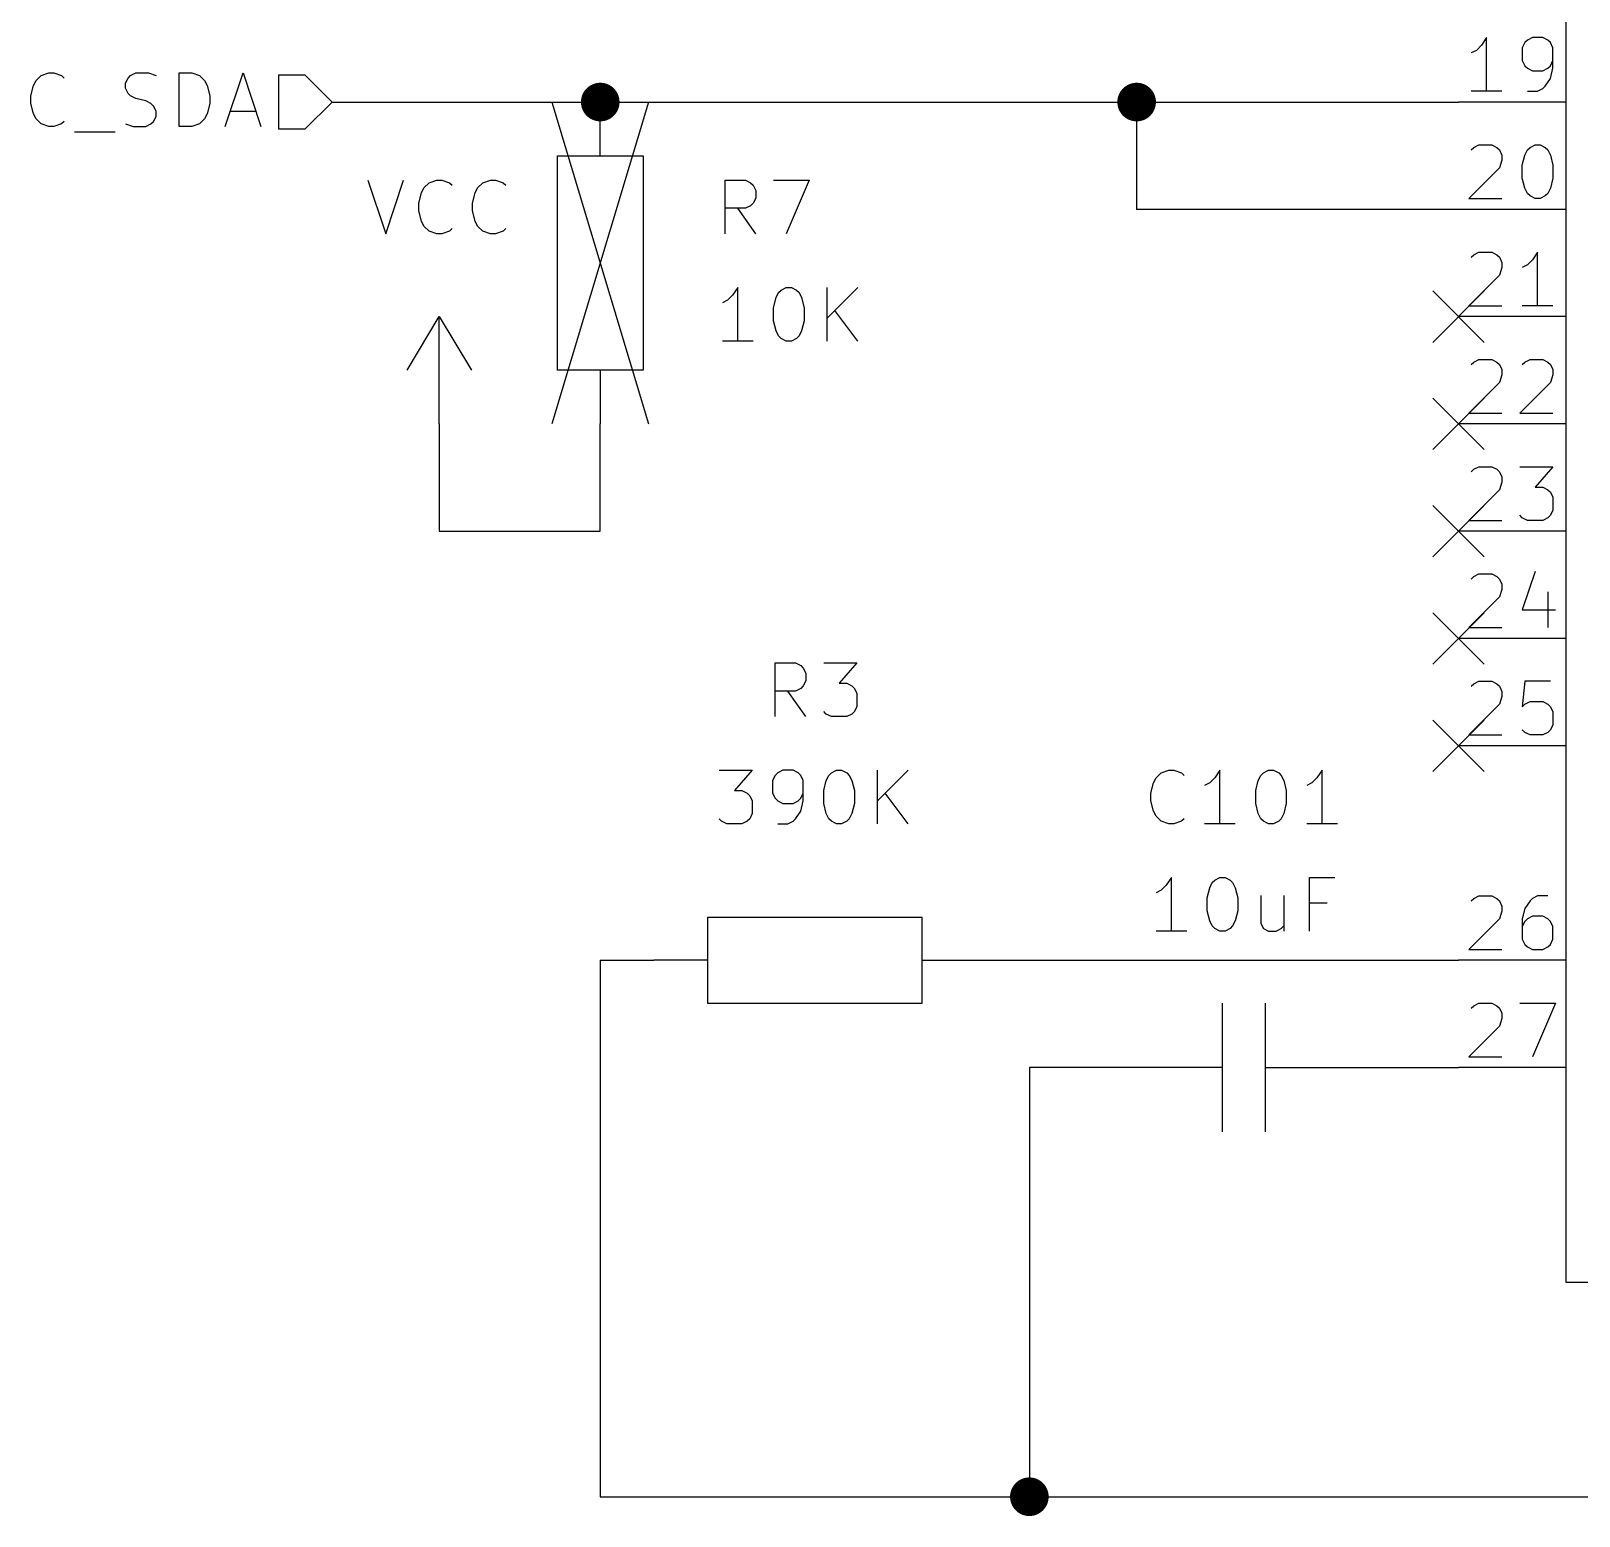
# Model space of a CAD drawing. Extents: x 0.4 to 11.3, y -7.9 to -0.4.
# Drawn here: x 1.869 to 3.312, y -4.518 to -3.134 of the extents above; entities that cross this region are included whole.
import ezdxf

# ---------------------------------------------------------------- set-up
doc = ezdxf.new("R2010")
doc.units = 0
doc.header["$MEASUREMENT"] = 0
for name, color, linetype in [('BLUE2', 5, 'CONTINUOUS'), ('BROWN2', 54, 'CONTINUOUS'), ('CYAN2', 4, 'CONTINUOUS'), ('GRAY3', 9, 'CONTINUOUS'), ('GREEN3', 91, 'CONTINUOUS'), ('LORANGE', 41, 'CONTINUOUS'), ('LYELLOW', 51, 'CONTINUOUS'), ('RED2', 1, 'CONTINUOUS'), ('RED3', 11, 'CONTINUOUS')]:
    doc.layers.add(name, color=color, linetype=linetype)

msp = doc.modelspace()

# ---------------------------------------------------------------- linework, layer by layer
at = {"layer": 'BLUE2', "linetype": 'CONTINUOUS'}
for p, q in [((3.176, -3.376), (3.224, -3.424)), ((3.224, -3.376), (3.176, -3.424)), ((3.176, -3.476), (3.224, -3.524)), ((3.224, -3.476), (3.176, -3.524)), ((3.176, -3.576), (3.224, -3.624)), ((3.224, -3.576), (3.176, -3.624)), ((3.176, -3.676), (3.224, -3.724)), ((3.224, -3.676), (3.176, -3.724)), ((3.176, -3.776), (3.224, -3.824)), ((3.224, -3.776), (3.176, -3.824))]:
    msp.add_line(p, q, dxfattribs=at)
at = {"layer": 'BROWN2', "linetype": 'CONTINUOUS'}
for p, q in [((1.8789, -3.1752), (1.886, -3.1728)), ((1.886, -3.1728), (1.8908, -3.1728)), ((1.8908, -3.1728), (1.8979, -3.1752)), ((1.9622, -3.1752), (1.967, -3.1728)), ((1.967, -3.1728), (1.9789, -3.1728)), ((1.9789, -3.1728), (1.986, -3.1752)), ((2.0074, -3.2228), (2.0074, -3.1728)), ((2.0074, -3.1728), (2.0193, -3.1728)), ((2.0193, -3.1728), (2.0265, -3.1752)), ((2.0503, -3.2228), (2.067, -3.1728)), ((2.067, -3.1728), (2.0836, -3.2228)), ((1.8693, -3.1942), (1.8717, -3.1847)), ((1.8717, -3.1847), (1.8741, -3.1799)), ((1.8741, -3.1799), (1.8789, -3.1752)), ((1.8979, -3.1752), (1.9003, -3.1776)), ((1.9574, -3.1823), (1.9598, -3.1776)), ((1.9574, -3.1871), (1.9574, -3.1823)), ((1.9598, -3.1919), (1.9574, -3.1871)), ((1.9598, -3.1776), (1.9622, -3.1752)), ((2.0265, -3.1752), (2.0312, -3.1799)), ((2.0312, -3.1799), (2.0336, -3.1847)), ((2.0336, -3.1847), (2.036, -3.1942)), ((2.125, -3.175), (2.1, -3.175)), ((2.1, -3.175), (2.1, -3.225)), ((2.15, -3.2), (2.125, -3.175)), ((1.8693, -3.2014), (1.8693, -3.1942)), ((1.8717, -3.2109), (1.8693, -3.2014)), ((1.9622, -3.1942), (1.9598, -3.1919)), ((1.967, -3.1966), (1.9622, -3.1942)), ((1.9765, -3.199), (1.967, -3.1966)), ((1.9812, -3.2014), (1.9765, -3.199)), ((1.9836, -3.2038), (1.9812, -3.2014)), ((2.036, -3.2014), (2.0336, -3.2109)), ((2.036, -3.1942), (2.036, -3.2014)), ((2.125, -3.225), (2.15, -3.2)), ((1.8741, -3.2157), (1.8717, -3.2109)), ((1.8789, -3.2204), (1.8741, -3.2157)), ((1.986, -3.2085), (1.9836, -3.2038)), ((1.9836, -3.218), (1.986, -3.2133)), ((1.986, -3.2133), (1.986, -3.2085)), ((2.0312, -3.2157), (2.0265, -3.2204)), ((2.0336, -3.2109), (2.0312, -3.2157)), ((2.0551, -3.2085), (2.0789, -3.2085)), ((1.886, -3.2228), (1.8789, -3.2204)), ((1.8908, -3.2228), (1.886, -3.2228)), ((1.8979, -3.2204), (1.8908, -3.2228)), ((1.9003, -3.218), (1.8979, -3.2204)), ((1.9098, -3.2276), (1.9479, -3.2276)), ((1.9574, -3.2204), (1.9646, -3.2228)), ((1.9646, -3.2228), (1.9765, -3.2228)), ((1.9765, -3.2228), (1.9812, -3.2204)), ((1.9812, -3.2204), (1.9836, -3.218)), ((2.0193, -3.2228), (2.0074, -3.2228)), ((2.0265, -3.2204), (2.0193, -3.2228)), ((2.1, -3.225), (2.125, -3.225))]:
    msp.add_line(p, q, dxfattribs=at)
at = {"layer": 'CYAN2', "linetype": 'CONTINUOUS'}
for p, q in [((2.1833, -3.2728), (2.2, -3.3228)), ((2.2, -3.3228), (2.2167, -3.2728)), ((2.2357, -3.2799), (2.2405, -3.2752)), ((2.2405, -3.2752), (2.2476, -3.2728)), ((2.2476, -3.2728), (2.2524, -3.2728)), ((2.2524, -3.2728), (2.2595, -3.2752)), ((2.2595, -3.2752), (2.2619, -3.2776)), ((2.2857, -3.2799), (2.2905, -3.2752)), ((2.2905, -3.2752), (2.2976, -3.2728)), ((2.2976, -3.2728), (2.3024, -3.2728)), ((2.3024, -3.2728), (2.3095, -3.2752)), ((2.3095, -3.2752), (2.3119, -3.2776)), ((2.231, -3.2942), (2.2333, -3.2847)), ((2.2333, -3.2847), (2.2357, -3.2799)), ((2.281, -3.2942), (2.2833, -3.2847)), ((2.2833, -3.2847), (2.2857, -3.2799)), ((2.231, -3.3014), (2.231, -3.2942)), ((2.2333, -3.3109), (2.231, -3.3014)), ((2.281, -3.3014), (2.281, -3.2942)), ((2.2833, -3.3109), (2.281, -3.3014)), ((2.2357, -3.3157), (2.2333, -3.3109)), ((2.2405, -3.3204), (2.2357, -3.3157)), ((2.2619, -3.318), (2.2595, -3.3204)), ((2.2857, -3.3157), (2.2833, -3.3109)), ((2.2905, -3.3204), (2.2857, -3.3157)), ((2.3119, -3.318), (2.3095, -3.3204)), ((2.2476, -3.3228), (2.2405, -3.3204)), ((2.2524, -3.3228), (2.2476, -3.3228)), ((2.2595, -3.3204), (2.2524, -3.3228)), ((2.2976, -3.3228), (2.2905, -3.3204)), ((2.3024, -3.3228), (2.2976, -3.3228)), ((2.3095, -3.3204), (2.3024, -3.3228)), ((2.5631, -3.7728), (2.5631, -3.7228)), ((2.5631, -3.7228), (2.5821, -3.7228)), ((2.5821, -3.7228), (2.5869, -3.7252)), ((2.6083, -3.7228), (2.6393, -3.7228)), ((2.6393, -3.7228), (2.6226, -3.7418)), ((2.5869, -3.7252), (2.5893, -3.7276)), ((2.5893, -3.7276), (2.5917, -3.7323)), ((2.5917, -3.7323), (2.5917, -3.7395)), ((2.5821, -3.749), (2.5631, -3.749)), ((2.5917, -3.7728), (2.575, -3.749)), ((2.5869, -3.7466), (2.5821, -3.749)), ((2.5893, -3.7442), (2.5869, -3.7466)), ((2.5917, -3.7395), (2.5893, -3.7442)), ((2.6226, -3.7418), (2.6298, -3.7418)), ((2.6298, -3.7418), (2.6345, -3.7442)), ((2.6345, -3.7442), (2.6369, -3.7466)), ((2.6369, -3.7466), (2.6393, -3.7514)), ((2.6393, -3.7514), (2.6393, -3.7633)), ((2.6393, -3.7633), (2.6369, -3.768)), ((2.6107, -3.7704), (2.6083, -3.768)), ((2.6155, -3.7728), (2.6107, -3.7704)), ((2.6298, -3.7728), (2.6155, -3.7728)), ((2.6345, -3.7704), (2.6298, -3.7728)), ((2.6369, -3.768), (2.6345, -3.7704)), ((2.5107, -3.8228), (2.5417, -3.8228)), ((2.5417, -3.8228), (2.525, -3.8418)), ((2.5702, -3.8228), (2.5655, -3.8252)), ((2.5798, -3.8228), (2.5702, -3.8228)), ((2.5845, -3.8252), (2.5798, -3.8228)), ((2.6155, -3.8252), (2.6202, -3.8228)), ((2.6202, -3.8228), (2.625, -3.8228)), ((2.625, -3.8228), (2.6298, -3.8252)), ((2.6583, -3.8728), (2.6583, -3.8228)), ((2.6869, -3.8228), (2.6583, -3.8514)), ((2.9229, -3.8252), (2.93, -3.8228)), ((2.93, -3.8228), (2.9348, -3.8228)), ((2.9348, -3.8228), (2.9419, -3.8252)), ((2.9776, -3.8228), (2.9729, -3.8299)), ((2.9776, -3.8728), (2.9776, -3.8228)), ((3.0181, -3.8252), (3.0229, -3.8228)), ((3.0229, -3.8228), (3.0276, -3.8228)), ((3.0276, -3.8228), (3.0324, -3.8252)), ((3.0729, -3.8228), (3.0681, -3.8299)), ((3.0729, -3.8728), (3.0729, -3.8228)), ((2.5631, -3.8276), (2.5607, -3.8323)), ((2.5607, -3.8323), (2.5607, -3.8442)), ((2.5655, -3.8252), (2.5631, -3.8276)), ((2.5869, -3.8276), (2.5845, -3.8252)), ((2.5893, -3.8323), (2.5869, -3.8276)), ((2.5893, -3.8514), (2.5893, -3.8323)), ((2.6083, -3.8418), (2.6107, -3.8323)), ((2.6107, -3.8323), (2.6131, -3.8276)), ((2.6131, -3.8276), (2.6155, -3.8252)), ((2.6298, -3.8252), (2.6321, -3.8276)), ((2.6321, -3.8276), (2.6345, -3.8323)), ((2.6345, -3.8323), (2.6369, -3.8418)), ((2.9133, -3.8442), (2.9157, -3.8347)), ((2.9157, -3.8347), (2.9181, -3.8299)), ((2.9181, -3.8299), (2.9229, -3.8252)), ((2.9419, -3.8252), (2.9443, -3.8276)), ((2.9681, -3.8347), (2.9633, -3.8371)), ((2.9729, -3.8299), (2.9681, -3.8347)), ((3.011, -3.8418), (3.0133, -3.8323)), ((3.0133, -3.8323), (3.0157, -3.8276)), ((3.0157, -3.8276), (3.0181, -3.8252)), ((3.0324, -3.8252), (3.0348, -3.8276)), ((3.0348, -3.8276), (3.0371, -3.8323)), ((3.0371, -3.8323), (3.0395, -3.8418)), ((3.0633, -3.8347), (3.0586, -3.8371)), ((3.0681, -3.8299), (3.0633, -3.8347)), ((2.525, -3.8418), (2.5321, -3.8418)), ((2.5321, -3.8418), (2.5369, -3.8442)), ((2.5369, -3.8442), (2.5393, -3.8466)), ((2.5393, -3.8466), (2.5417, -3.8514)), ((2.5417, -3.8514), (2.5417, -3.8633)), ((2.5607, -3.8442), (2.5631, -3.849)), ((2.5631, -3.849), (2.5655, -3.8514)), ((2.5655, -3.8514), (2.5702, -3.8538)), ((2.5798, -3.8538), (2.5845, -3.8514)), ((2.5845, -3.8514), (2.5869, -3.849)), ((2.5869, -3.849), (2.5893, -3.8442)), ((2.5869, -3.8609), (2.5893, -3.8514)), ((2.6083, -3.8538), (2.6083, -3.8418)), ((2.6369, -3.8418), (2.6369, -3.8538)), ((2.6869, -3.8728), (2.6655, -3.8442)), ((2.9133, -3.8514), (2.9133, -3.8442)), ((2.9157, -3.8609), (2.9133, -3.8514)), ((3.011, -3.8538), (3.011, -3.8418)), ((3.0395, -3.8418), (3.0395, -3.8538)), ((2.5417, -3.8633), (2.5393, -3.868)), ((2.5702, -3.8538), (2.5798, -3.8538)), ((2.5821, -3.868), (2.5869, -3.8609)), ((2.6107, -3.8633), (2.6083, -3.8538)), ((2.6131, -3.868), (2.6107, -3.8633)), ((2.6345, -3.8633), (2.6321, -3.868)), ((2.6369, -3.8538), (2.6345, -3.8633)), ((2.9181, -3.8657), (2.9157, -3.8609)), ((2.9229, -3.8704), (2.9181, -3.8657)), ((3.0133, -3.8633), (3.011, -3.8538)), ((3.0157, -3.868), (3.0133, -3.8633)), ((3.0371, -3.8633), (3.0348, -3.868)), ((3.0395, -3.8538), (3.0371, -3.8633)), ((2.5131, -3.8704), (2.5107, -3.868)), ((2.5179, -3.8728), (2.5131, -3.8704)), ((2.5321, -3.8728), (2.5179, -3.8728)), ((2.5369, -3.8704), (2.5321, -3.8728)), ((2.5393, -3.868), (2.5369, -3.8704)), ((2.5655, -3.8728), (2.575, -3.8728)), ((2.575, -3.8728), (2.5798, -3.8704)), ((2.5798, -3.8704), (2.5821, -3.868)), ((2.6155, -3.8704), (2.6131, -3.868)), ((2.6202, -3.8728), (2.6155, -3.8704)), ((2.625, -3.8728), (2.6202, -3.8728)), ((2.6298, -3.8704), (2.625, -3.8728)), ((2.6321, -3.868), (2.6298, -3.8704)), ((2.93, -3.8728), (2.9229, -3.8704)), ((2.9348, -3.8728), (2.93, -3.8728)), ((2.9419, -3.8704), (2.9348, -3.8728)), ((2.9443, -3.868), (2.9419, -3.8704)), ((2.9919, -3.8728), (2.9633, -3.8728)), ((3.0181, -3.8704), (3.0157, -3.868)), ((3.0229, -3.8728), (3.0181, -3.8704)), ((3.0276, -3.8728), (3.0229, -3.8728)), ((3.0324, -3.8704), (3.0276, -3.8728)), ((3.0348, -3.868), (3.0324, -3.8704)), ((3.0871, -3.8728), (3.0586, -3.8728)), ((2.9324, -3.9228), (2.9276, -3.9299)), ((2.9324, -3.9728), (2.9324, -3.9228)), ((2.9729, -3.9252), (2.9776, -3.9228)), ((2.9776, -3.9228), (2.9824, -3.9228)), ((2.9824, -3.9228), (2.9871, -3.9252)), ((3.061, -3.9728), (3.061, -3.9228)), ((3.061, -3.9228), (3.0848, -3.9228)), ((2.9229, -3.9347), (2.9181, -3.9371)), ((2.9276, -3.9299), (2.9229, -3.9347)), ((2.9657, -3.9418), (2.9681, -3.9323)), ((2.9681, -3.9323), (2.9705, -3.9276)), ((2.9705, -3.9276), (2.9729, -3.9252)), ((2.9871, -3.9252), (2.9895, -3.9276)), ((2.9895, -3.9276), (2.9919, -3.9323)), ((2.9919, -3.9323), (2.9943, -3.9418)), ((3.0157, -3.9395), (3.0157, -3.9657)), ((3.0371, -3.9395), (3.0371, -3.9728)), ((2.9657, -3.9538), (2.9657, -3.9418)), ((2.9681, -3.9633), (2.9657, -3.9538)), ((2.9943, -3.9538), (2.9919, -3.9633)), ((2.9943, -3.9418), (2.9943, -3.9538)), ((3.0776, -3.9466), (3.061, -3.9466)), ((2.9705, -3.968), (2.9681, -3.9633)), ((2.9729, -3.9704), (2.9705, -3.968)), ((2.9895, -3.968), (2.9871, -3.9704)), ((2.9919, -3.9633), (2.9895, -3.968)), ((3.0157, -3.9657), (3.0181, -3.9704)), ((3.0348, -3.9704), (3.0371, -3.968)), ((2.9467, -3.9728), (2.9181, -3.9728)), ((2.9776, -3.9728), (2.9729, -3.9704)), ((2.9824, -3.9728), (2.9776, -3.9728)), ((2.9871, -3.9704), (2.9824, -3.9728)), ((3.0181, -3.9704), (3.0229, -3.9728)), ((3.0229, -3.9728), (3.03, -3.9728)), ((3.03, -3.9728), (3.0348, -3.9704))]:
    msp.add_line(p, q, dxfattribs=at)
at = {"layer": 'GRAY3', "linetype": 'CONTINUOUS'}
for p, q in [((2.4, -3.25), (2.4, -3.2)), ((2.36, -3.45), (2.36, -3.25)), ((2.36, -3.25), (2.44, -3.25)), ((2.44, -3.25), (2.44, -3.45)), ((2.5163, -3.3228), (2.5163, -3.2728)), ((2.5163, -3.2728), (2.5353, -3.2728)), ((2.5353, -3.2728), (2.5401, -3.2752)), ((2.5401, -3.2752), (2.5425, -3.2776)), ((2.5615, -3.2728), (2.5949, -3.2728)), ((2.5949, -3.2728), (2.5734, -3.3228)), ((2.5425, -3.2776), (2.5449, -3.2823)), ((2.5449, -3.2895), (2.5425, -3.2942)), ((2.5449, -3.2823), (2.5449, -3.2895)), ((2.5353, -3.299), (2.5163, -3.299)), ((2.5449, -3.3228), (2.5282, -3.299)), ((2.5401, -3.2966), (2.5353, -3.299)), ((2.5425, -3.2942), (2.5401, -3.2966)), ((2.5282, -3.3728), (2.5234, -3.3799)), ((2.5282, -3.4228), (2.5282, -3.3728)), ((2.5663, -3.3776), (2.5687, -3.3752)), ((2.5687, -3.3752), (2.5734, -3.3728)), ((2.5734, -3.3728), (2.5782, -3.3728)), ((2.5782, -3.3728), (2.5829, -3.3752)), ((2.5829, -3.3752), (2.5853, -3.3776)), ((2.6115, -3.4228), (2.6115, -3.3728)), ((2.6401, -3.3728), (2.6115, -3.4014)), ((2.5187, -3.3847), (2.5139, -3.3871)), ((2.5234, -3.3799), (2.5187, -3.3847)), ((2.5615, -3.3918), (2.5639, -3.3823)), ((2.5639, -3.3823), (2.5663, -3.3776)), ((2.5853, -3.3776), (2.5877, -3.3823)), ((2.5877, -3.3823), (2.5901, -3.3918)), ((2.5615, -3.4038), (2.5615, -3.3918)), ((2.5639, -3.4133), (2.5615, -3.4038)), ((2.5901, -3.4038), (2.5877, -3.4133)), ((2.5901, -3.3918), (2.5901, -3.4038)), ((2.6401, -3.4228), (2.6187, -3.3942)), ((2.5663, -3.418), (2.5639, -3.4133)), ((2.5687, -3.4204), (2.5663, -3.418)), ((2.5853, -3.418), (2.5829, -3.4204)), ((2.5877, -3.4133), (2.5853, -3.418)), ((2.5425, -3.4228), (2.5139, -3.4228)), ((2.5734, -3.4228), (2.5687, -3.4204)), ((2.5782, -3.4228), (2.5734, -3.4228)), ((2.5829, -3.4204), (2.5782, -3.4228)), ((2.44, -3.45), (2.36, -3.45)), ((2.4, -3.45), (2.4, -3.5))]:
    msp.add_line(p, q, dxfattribs=at)
at = {"layer": 'GREEN3', "linetype": 'CONTINUOUS'}
for p, q in [((2.15, -3.2), (2.4, -3.2)), ((2.4, -3.2), (2.9, -3.2)), ((2.9, -3.2), (2.9, -3.3)), ((2.9, -3.2), (3.2, -3.2)), ((3.2, -3.3), (2.9, -3.3)), ((2.25, -3.5), (2.25, -3.6)), ((2.4, -3.6), (2.4, -3.5)), ((2.25, -3.6), (2.4, -3.6)), ((2.4, -4), (2.4, -4.5)), ((2.4, -4), (2.45, -4)), ((2.75, -4), (3.2, -4)), ((2.9, -4.1), (2.8, -4.1)), ((2.8, -4.1), (2.8, -4.5)), ((3.1, -4.1), (3.2, -4.1)), ((2.4, -4.5), (2.8, -4.5)), ((2.8, -4.5), (3.6, -4.5))]:
    msp.add_line(p, q, dxfattribs=at)
at = {"layer": 'GREEN3', "const_width": 0.018}
for points in [[(2.391, -3.2, 1), (2.409, -3.2, 1)], [(2.891, -3.2, 1), (2.909, -3.2, 1)], [(2.791, -4.5, 1), (2.809, -4.5, 1)]]:
    msp.add_lwpolyline(points, format="xyb", close=True, dxfattribs=at)
at = {"layer": 'LORANGE', "linetype": 'CONTINUOUS'}
for p, q in [((2.355, -3.2), (2.445, -3.5)), ((2.445, -3.2), (2.355, -3.5))]:
    msp.add_line(p, q, dxfattribs=at)
at = {"layer": 'LYELLOW', "linetype": 'CONTINUOUS'}
for p, q in [((3.3, -1.5), (3.3, -4.3)), ((3.3, -4.3), (4.1, -4.3))]:
    msp.add_line(p, q, dxfattribs=at)
at = {"layer": 'RED2', "linetype": 'CONTINUOUS'}
for p, q in [((3.3, -1.5), (3.3, -4.3)), ((3.3, -3.2), (3.2, -3.2)), ((3.3, -3.2), (3.2, -3.2)), ((3.3, -3.3), (3.2, -3.3)), ((3.3, -3.3), (3.2, -3.3)), ((2.22, -3.45), (2.25, -3.4)), ((2.25, -3.5), (2.25, -3.4)), ((2.25, -3.4), (2.28, -3.45)), ((3.3, -3.4), (3.2, -3.4)), ((3.3, -3.4), (3.2, -3.4)), ((3.3, -3.5), (3.2, -3.5)), ((3.3, -3.5), (3.2, -3.5)), ((3.3, -3.6), (3.2, -3.6)), ((3.3, -3.6), (3.2, -3.6)), ((3.3, -3.7), (3.2, -3.7)), ((3.3, -3.7), (3.2, -3.7)), ((3.3, -3.8), (3.2, -3.8)), ((3.3, -3.8), (3.2, -3.8)), ((2.7, -3.96), (2.5, -3.96)), ((2.5, -3.96), (2.5, -4.04)), ((2.7, -4.04), (2.7, -3.96)), ((2.5, -4), (2.45, -4)), ((2.7, -4), (2.75, -4)), ((3.3, -4), (3.2, -4)), ((3.3, -4), (3.2, -4)), ((2.5, -4.04), (2.7, -4.04)), ((2.98, -4.16), (2.98, -4.04)), ((3.02, -4.16), (3.02, -4.04)), ((2.98, -4.1), (2.9, -4.1)), ((3.02, -4.1), (3.1, -4.1)), ((3.3, -4.1), (3.2, -4.1)), ((3.3, -4.1), (3.2, -4.1)), ((3.3, -4.3), (4.1, -4.3))]:
    msp.add_line(p, q, dxfattribs=at)
at = {"layer": 'RED3', "linetype": 'CONTINUOUS'}
for p, q in [((3.2262, -3.1399), (3.2214, -3.147)), ((3.2262, -3.1399), (3.2214, -3.147)), ((3.2262, -3.1899), (3.2262, -3.1399)), ((3.2262, -3.1899), (3.2262, -3.1399)), ((3.2619, -3.1446), (3.2595, -3.1494)), ((3.2619, -3.1446), (3.2595, -3.1494)), ((3.2643, -3.1423), (3.2619, -3.1446)), ((3.2643, -3.1423), (3.2619, -3.1446)), ((3.269, -3.1399), (3.2643, -3.1423)), ((3.269, -3.1399), (3.2643, -3.1423)), ((3.2786, -3.1399), (3.269, -3.1399)), ((3.2786, -3.1399), (3.269, -3.1399)), ((3.2833, -3.1423), (3.2786, -3.1399)), ((3.2833, -3.1423), (3.2786, -3.1399)), ((3.2857, -3.1446), (3.2833, -3.1423)), ((3.2857, -3.1446), (3.2833, -3.1423)), ((3.2881, -3.1494), (3.2857, -3.1446)), ((3.2881, -3.1494), (3.2857, -3.1446)), ((3.2167, -3.1518), (3.2119, -3.1542)), ((3.2167, -3.1518), (3.2119, -3.1542)), ((3.2214, -3.147), (3.2167, -3.1518)), ((3.2214, -3.147), (3.2167, -3.1518)), ((3.2595, -3.1494), (3.2595, -3.1613)), ((3.2595, -3.1494), (3.2595, -3.1613)), ((3.2881, -3.1684), (3.2881, -3.1494)), ((3.2881, -3.1684), (3.2881, -3.1494)), ((3.2595, -3.1613), (3.2619, -3.1661)), ((3.2595, -3.1613), (3.2619, -3.1661)), ((3.2619, -3.1661), (3.2643, -3.1684)), ((3.2619, -3.1661), (3.2643, -3.1684)), ((3.2643, -3.1684), (3.269, -3.1708)), ((3.2643, -3.1684), (3.269, -3.1708)), ((3.269, -3.1708), (3.2786, -3.1708)), ((3.269, -3.1708), (3.2786, -3.1708)), ((3.2786, -3.1708), (3.2833, -3.1684)), ((3.2786, -3.1708), (3.2833, -3.1684)), ((3.2833, -3.1684), (3.2857, -3.1661)), ((3.2833, -3.1684), (3.2857, -3.1661)), ((3.2857, -3.1661), (3.2881, -3.1613)), ((3.2857, -3.1661), (3.2881, -3.1613)), ((3.2857, -3.178), (3.2881, -3.1684)), ((3.2857, -3.178), (3.2881, -3.1684)), ((3.2738, -3.1899), (3.2786, -3.1875)), ((3.2738, -3.1899), (3.2786, -3.1875)), ((3.2786, -3.1875), (3.2809, -3.1851)), ((3.2786, -3.1875), (3.2809, -3.1851)), ((3.2809, -3.1851), (3.2857, -3.178)), ((3.2809, -3.1851), (3.2857, -3.178)), ((3.2405, -3.1899), (3.2119, -3.1899)), ((3.2405, -3.1899), (3.2119, -3.1899)), ((3.2643, -3.1899), (3.2738, -3.1899)), ((3.2643, -3.1899), (3.2738, -3.1899)), ((3.2119, -3.2446), (3.2143, -3.2423)), ((3.2119, -3.2446), (3.2143, -3.2423)), ((3.2143, -3.2423), (3.219, -3.2399)), ((3.2143, -3.2423), (3.219, -3.2399)), ((3.219, -3.2399), (3.231, -3.2399)), ((3.219, -3.2399), (3.231, -3.2399)), ((3.231, -3.2399), (3.2357, -3.2423)), ((3.231, -3.2399), (3.2357, -3.2423)), ((3.2357, -3.2423), (3.2381, -3.2446)), ((3.2357, -3.2423), (3.2381, -3.2446)), ((3.2381, -3.2446), (3.2405, -3.2494)), ((3.2381, -3.2446), (3.2405, -3.2494)), ((3.2619, -3.2494), (3.2643, -3.2446)), ((3.2619, -3.2494), (3.2643, -3.2446)), ((3.2643, -3.2446), (3.2667, -3.2423)), ((3.2643, -3.2446), (3.2667, -3.2423)), ((3.2667, -3.2423), (3.2714, -3.2399)), ((3.2667, -3.2423), (3.2714, -3.2399)), ((3.2714, -3.2399), (3.2762, -3.2399)), ((3.2714, -3.2399), (3.2762, -3.2399)), ((3.2762, -3.2399), (3.2809, -3.2423)), ((3.2762, -3.2399), (3.2809, -3.2423)), ((3.2809, -3.2423), (3.2833, -3.2446)), ((3.2809, -3.2423), (3.2833, -3.2446)), ((3.2833, -3.2446), (3.2857, -3.2494)), ((3.2833, -3.2446), (3.2857, -3.2494)), ((3.2405, -3.2542), (3.2381, -3.2613)), ((3.2405, -3.2542), (3.2381, -3.2613)), ((3.2405, -3.2494), (3.2405, -3.2542)), ((3.2405, -3.2494), (3.2405, -3.2542)), ((3.2595, -3.2589), (3.2619, -3.2494)), ((3.2595, -3.2589), (3.2619, -3.2494)), ((3.2595, -3.2708), (3.2595, -3.2589)), ((3.2595, -3.2708), (3.2595, -3.2589)), ((3.2857, -3.2494), (3.2881, -3.2589)), ((3.2857, -3.2494), (3.2881, -3.2589)), ((3.2881, -3.2589), (3.2881, -3.2708)), ((3.2881, -3.2589), (3.2881, -3.2708)), ((3.2381, -3.2613), (3.2095, -3.2899)), ((3.2381, -3.2613), (3.2095, -3.2899)), ((3.2619, -3.2804), (3.2595, -3.2708)), ((3.2619, -3.2804), (3.2595, -3.2708)), ((3.2881, -3.2708), (3.2857, -3.2804)), ((3.2881, -3.2708), (3.2857, -3.2804)), ((3.2095, -3.2899), (3.2405, -3.2899)), ((3.2095, -3.2899), (3.2405, -3.2899)), ((3.2643, -3.2851), (3.2619, -3.2804)), ((3.2643, -3.2851), (3.2619, -3.2804)), ((3.2667, -3.2875), (3.2643, -3.2851)), ((3.2667, -3.2875), (3.2643, -3.2851)), ((3.2714, -3.2899), (3.2667, -3.2875)), ((3.2714, -3.2899), (3.2667, -3.2875)), ((3.2762, -3.2899), (3.2714, -3.2899)), ((3.2762, -3.2899), (3.2714, -3.2899)), ((3.2809, -3.2875), (3.2762, -3.2899)), ((3.2809, -3.2875), (3.2762, -3.2899)), ((3.2833, -3.2851), (3.2809, -3.2875)), ((3.2833, -3.2851), (3.2809, -3.2875)), ((3.2857, -3.2804), (3.2833, -3.2851)), ((3.2857, -3.2804), (3.2833, -3.2851)), ((3.2119, -3.3446), (3.2143, -3.3423)), ((3.2119, -3.3446), (3.2143, -3.3423)), ((3.2143, -3.3423), (3.219, -3.3399)), ((3.2143, -3.3423), (3.219, -3.3399)), ((3.219, -3.3399), (3.231, -3.3399)), ((3.219, -3.3399), (3.231, -3.3399)), ((3.231, -3.3399), (3.2357, -3.3423)), ((3.231, -3.3399), (3.2357, -3.3423)), ((3.2357, -3.3423), (3.2381, -3.3446)), ((3.2357, -3.3423), (3.2381, -3.3446)), ((3.2381, -3.3446), (3.2405, -3.3494)), ((3.2381, -3.3446), (3.2405, -3.3494)), ((3.269, -3.347), (3.2643, -3.3518)), ((3.269, -3.347), (3.2643, -3.3518)), ((3.2738, -3.3399), (3.269, -3.347)), ((3.2738, -3.3399), (3.269, -3.347)), ((3.2738, -3.3899), (3.2738, -3.3399)), ((3.2738, -3.3899), (3.2738, -3.3399)), ((3.2381, -3.3613), (3.2095, -3.3899)), ((3.2381, -3.3613), (3.2095, -3.3899)), ((3.2405, -3.3542), (3.2381, -3.3613)), ((3.2405, -3.3542), (3.2381, -3.3613)), ((3.2405, -3.3494), (3.2405, -3.3542)), ((3.2405, -3.3494), (3.2405, -3.3542)), ((3.2643, -3.3518), (3.2595, -3.3542)), ((3.2643, -3.3518), (3.2595, -3.3542)), ((3.2095, -3.3899), (3.2405, -3.3899)), ((3.2095, -3.3899), (3.2405, -3.3899)), ((3.2881, -3.3899), (3.2595, -3.3899)), ((3.2881, -3.3899), (3.2595, -3.3899)), ((3.2119, -3.4446), (3.2143, -3.4423)), ((3.2119, -3.4446), (3.2143, -3.4423)), ((3.2143, -3.4423), (3.219, -3.4399)), ((3.2143, -3.4423), (3.219, -3.4399)), ((3.219, -3.4399), (3.231, -3.4399)), ((3.219, -3.4399), (3.231, -3.4399)), ((3.231, -3.4399), (3.2357, -3.4423)), ((3.231, -3.4399), (3.2357, -3.4423)), ((3.2357, -3.4423), (3.2381, -3.4446)), ((3.2357, -3.4423), (3.2381, -3.4446)), ((3.2381, -3.4446), (3.2405, -3.4494)), ((3.2381, -3.4446), (3.2405, -3.4494)), ((3.2595, -3.4446), (3.2619, -3.4423)), ((3.2595, -3.4446), (3.2619, -3.4423)), ((3.2619, -3.4423), (3.2667, -3.4399)), ((3.2619, -3.4423), (3.2667, -3.4399)), ((3.2667, -3.4399), (3.2786, -3.4399)), ((3.2667, -3.4399), (3.2786, -3.4399)), ((3.2786, -3.4399), (3.2833, -3.4423)), ((3.2786, -3.4399), (3.2833, -3.4423)), ((3.2833, -3.4423), (3.2857, -3.4446)), ((3.2833, -3.4423), (3.2857, -3.4446)), ((3.2857, -3.4446), (3.2881, -3.4494)), ((3.2857, -3.4446), (3.2881, -3.4494)), ((3.2381, -3.4613), (3.2095, -3.4899)), ((3.2381, -3.4613), (3.2095, -3.4899)), ((3.2405, -3.4542), (3.2381, -3.4613)), ((3.2405, -3.4542), (3.2381, -3.4613)), ((3.2405, -3.4494), (3.2405, -3.4542)), ((3.2405, -3.4494), (3.2405, -3.4542)), ((3.2857, -3.4613), (3.2571, -3.4899)), ((3.2857, -3.4613), (3.2571, -3.4899)), ((3.2881, -3.4542), (3.2857, -3.4613)), ((3.2881, -3.4542), (3.2857, -3.4613)), ((3.2881, -3.4494), (3.2881, -3.4542)), ((3.2881, -3.4494), (3.2881, -3.4542)), ((3.2095, -3.4899), (3.2405, -3.4899)), ((3.2095, -3.4899), (3.2405, -3.4899)), ((3.2571, -3.4899), (3.2881, -3.4899)), ((3.2571, -3.4899), (3.2881, -3.4899)), ((3.2119, -3.5446), (3.2143, -3.5423)), ((3.2119, -3.5446), (3.2143, -3.5423)), ((3.2143, -3.5423), (3.219, -3.5399)), ((3.2143, -3.5423), (3.219, -3.5399)), ((3.219, -3.5399), (3.231, -3.5399)), ((3.219, -3.5399), (3.231, -3.5399)), ((3.231, -3.5399), (3.2357, -3.5423)), ((3.231, -3.5399), (3.2357, -3.5423)), ((3.2357, -3.5423), (3.2381, -3.5446)), ((3.2357, -3.5423), (3.2381, -3.5446)), ((3.2381, -3.5446), (3.2405, -3.5494)), ((3.2381, -3.5446), (3.2405, -3.5494)), ((3.2405, -3.5494), (3.2405, -3.5542)), ((3.2405, -3.5494), (3.2405, -3.5542)), ((3.2571, -3.5399), (3.2881, -3.5399)), ((3.2571, -3.5399), (3.2881, -3.5399)), ((3.2881, -3.5399), (3.2714, -3.5589)), ((3.2881, -3.5399), (3.2714, -3.5589)), ((3.2381, -3.5613), (3.2095, -3.5899)), ((3.2381, -3.5613), (3.2095, -3.5899)), ((3.2405, -3.5542), (3.2381, -3.5613)), ((3.2405, -3.5542), (3.2381, -3.5613)), ((3.2714, -3.5589), (3.2786, -3.5589)), ((3.2714, -3.5589), (3.2786, -3.5589)), ((3.2786, -3.5589), (3.2833, -3.5613)), ((3.2786, -3.5589), (3.2833, -3.5613)), ((3.2833, -3.5613), (3.2857, -3.5637)), ((3.2833, -3.5613), (3.2857, -3.5637)), ((3.2857, -3.5637), (3.2881, -3.5684)), ((3.2857, -3.5637), (3.2881, -3.5684)), ((3.2881, -3.5684), (3.2881, -3.5804)), ((3.2881, -3.5684), (3.2881, -3.5804)), ((3.2095, -3.5899), (3.2405, -3.5899)), ((3.2095, -3.5899), (3.2405, -3.5899)), ((3.2595, -3.5875), (3.2571, -3.5851)), ((3.2595, -3.5875), (3.2571, -3.5851)), ((3.2643, -3.5899), (3.2595, -3.5875)), ((3.2643, -3.5899), (3.2595, -3.5875)), ((3.2786, -3.5899), (3.2643, -3.5899)), ((3.2786, -3.5899), (3.2643, -3.5899)), ((3.2833, -3.5875), (3.2786, -3.5899)), ((3.2833, -3.5875), (3.2786, -3.5899)), ((3.2857, -3.5851), (3.2833, -3.5875)), ((3.2857, -3.5851), (3.2833, -3.5875)), ((3.2881, -3.5804), (3.2857, -3.5851)), ((3.2881, -3.5804), (3.2857, -3.5851)), ((3.2119, -3.6446), (3.2143, -3.6423)), ((3.2119, -3.6446), (3.2143, -3.6423)), ((3.2143, -3.6423), (3.219, -3.6399)), ((3.2143, -3.6423), (3.219, -3.6399)), ((3.219, -3.6399), (3.231, -3.6399)), ((3.219, -3.6399), (3.231, -3.6399)), ((3.231, -3.6399), (3.2357, -3.6423)), ((3.231, -3.6399), (3.2357, -3.6423)), ((3.2357, -3.6423), (3.2381, -3.6446)), ((3.2357, -3.6423), (3.2381, -3.6446)), ((3.2381, -3.6446), (3.2405, -3.6494)), ((3.2381, -3.6446), (3.2405, -3.6494)), ((3.2405, -3.6494), (3.2405, -3.6542)), ((3.2405, -3.6494), (3.2405, -3.6542)), ((3.2714, -3.6375), (3.2595, -3.6732)), ((3.2714, -3.6375), (3.2595, -3.6732)), ((3.2381, -3.6613), (3.2095, -3.6899)), ((3.2381, -3.6613), (3.2095, -3.6899)), ((3.2405, -3.6542), (3.2381, -3.6613)), ((3.2405, -3.6542), (3.2381, -3.6613)), ((3.2833, -3.6565), (3.2833, -3.6899)), ((3.2833, -3.6565), (3.2833, -3.6899)), ((3.2595, -3.6732), (3.2905, -3.6732)), ((3.2595, -3.6732), (3.2905, -3.6732)), ((3.2095, -3.6899), (3.2405, -3.6899)), ((3.2095, -3.6899), (3.2405, -3.6899)), ((3.2119, -3.7446), (3.2143, -3.7423)), ((3.2119, -3.7446), (3.2143, -3.7423)), ((3.2143, -3.7423), (3.219, -3.7399)), ((3.2143, -3.7423), (3.219, -3.7399)), ((3.219, -3.7399), (3.231, -3.7399)), ((3.219, -3.7399), (3.231, -3.7399)), ((3.231, -3.7399), (3.2357, -3.7423)), ((3.231, -3.7399), (3.2357, -3.7423)), ((3.2357, -3.7423), (3.2381, -3.7446)), ((3.2357, -3.7423), (3.2381, -3.7446)), ((3.2381, -3.7446), (3.2405, -3.7494)), ((3.2381, -3.7446), (3.2405, -3.7494)), ((3.2405, -3.7494), (3.2405, -3.7542)), ((3.2405, -3.7494), (3.2405, -3.7542)), ((3.2619, -3.7399), (3.2595, -3.7637)), ((3.2619, -3.7399), (3.2595, -3.7637)), ((3.2857, -3.7399), (3.2619, -3.7399)), ((3.2857, -3.7399), (3.2619, -3.7399)), ((3.2381, -3.7613), (3.2095, -3.7899)), ((3.2381, -3.7613), (3.2095, -3.7899)), ((3.2405, -3.7542), (3.2381, -3.7613)), ((3.2405, -3.7542), (3.2381, -3.7613)), ((3.2595, -3.7637), (3.2619, -3.7613)), ((3.2595, -3.7637), (3.2619, -3.7613)), ((3.2619, -3.7613), (3.2667, -3.7589)), ((3.2619, -3.7613), (3.2667, -3.7589)), ((3.2667, -3.7589), (3.2786, -3.7589)), ((3.2667, -3.7589), (3.2786, -3.7589)), ((3.2786, -3.7589), (3.2833, -3.7613)), ((3.2786, -3.7589), (3.2833, -3.7613)), ((3.2833, -3.7613), (3.2857, -3.7637)), ((3.2833, -3.7613), (3.2857, -3.7637)), ((3.2857, -3.7637), (3.2881, -3.7684)), ((3.2857, -3.7637), (3.2881, -3.7684)), ((3.2881, -3.7804), (3.2857, -3.7851)), ((3.2881, -3.7804), (3.2857, -3.7851)), ((3.2881, -3.7684), (3.2881, -3.7804)), ((3.2881, -3.7684), (3.2881, -3.7804)), ((3.2095, -3.7899), (3.2405, -3.7899)), ((3.2095, -3.7899), (3.2405, -3.7899)), ((3.2619, -3.7875), (3.2595, -3.7851)), ((3.2619, -3.7875), (3.2595, -3.7851)), ((3.2667, -3.7899), (3.2619, -3.7875)), ((3.2667, -3.7899), (3.2619, -3.7875)), ((3.2786, -3.7899), (3.2667, -3.7899)), ((3.2786, -3.7899), (3.2667, -3.7899)), ((3.2833, -3.7875), (3.2786, -3.7899)), ((3.2833, -3.7875), (3.2786, -3.7899)), ((3.2857, -3.7851), (3.2833, -3.7875)), ((3.2857, -3.7851), (3.2833, -3.7875)), ((3.2119, -3.9446), (3.2143, -3.9423)), ((3.2119, -3.9446), (3.2143, -3.9423)), ((3.2143, -3.9423), (3.219, -3.9399)), ((3.2143, -3.9423), (3.219, -3.9399)), ((3.219, -3.9399), (3.231, -3.9399)), ((3.219, -3.9399), (3.231, -3.9399)), ((3.231, -3.9399), (3.2357, -3.9423)), ((3.231, -3.9399), (3.2357, -3.9423)), ((3.2357, -3.9423), (3.2381, -3.9446)), ((3.2357, -3.9423), (3.2381, -3.9446)), ((3.2381, -3.9446), (3.2405, -3.9494)), ((3.2381, -3.9446), (3.2405, -3.9494)), ((3.2405, -3.9494), (3.2405, -3.9542)), ((3.2405, -3.9494), (3.2405, -3.9542)), ((3.2619, -3.9518), (3.2595, -3.9613)), ((3.2619, -3.9518), (3.2595, -3.9613)), ((3.2667, -3.9446), (3.2619, -3.9518)), ((3.2667, -3.9446), (3.2619, -3.9518)), ((3.269, -3.9423), (3.2667, -3.9446)), ((3.269, -3.9423), (3.2667, -3.9446)), ((3.2738, -3.9399), (3.269, -3.9423)), ((3.2738, -3.9399), (3.269, -3.9423)), ((3.2833, -3.9399), (3.2738, -3.9399)), ((3.2833, -3.9399), (3.2738, -3.9399)), ((3.2381, -3.9613), (3.2095, -3.9899)), ((3.2381, -3.9613), (3.2095, -3.9899)), ((3.2405, -3.9542), (3.2381, -3.9613)), ((3.2405, -3.9542), (3.2381, -3.9613)), ((3.2595, -3.9613), (3.2595, -3.9804)), ((3.2595, -3.9613), (3.2595, -3.9804)), ((3.2619, -3.9637), (3.2595, -3.9684)), ((3.2619, -3.9637), (3.2595, -3.9684)), ((3.2643, -3.9613), (3.2619, -3.9637)), ((3.2643, -3.9613), (3.2619, -3.9637)), ((3.269, -3.9589), (3.2643, -3.9613)), ((3.269, -3.9589), (3.2643, -3.9613)), ((3.2786, -3.9589), (3.269, -3.9589)), ((3.2786, -3.9589), (3.269, -3.9589)), ((3.2833, -3.9613), (3.2786, -3.9589)), ((3.2833, -3.9613), (3.2786, -3.9589)), ((3.2857, -3.9637), (3.2833, -3.9613)), ((3.2857, -3.9637), (3.2833, -3.9613)), ((3.2881, -3.9684), (3.2857, -3.9637)), ((3.2881, -3.9684), (3.2857, -3.9637)), ((3.2595, -3.9804), (3.2619, -3.9851)), ((3.2595, -3.9804), (3.2619, -3.9851)), ((3.2857, -3.9851), (3.2881, -3.9804)), ((3.2857, -3.9851), (3.2881, -3.9804)), ((3.2881, -3.9804), (3.2881, -3.9684)), ((3.2881, -3.9804), (3.2881, -3.9684)), ((3.2095, -3.9899), (3.2405, -3.9899)), ((3.2095, -3.9899), (3.2405, -3.9899)), ((3.2619, -3.9851), (3.2643, -3.9875)), ((3.2619, -3.9851), (3.2643, -3.9875)), ((3.2643, -3.9875), (3.269, -3.9899)), ((3.2643, -3.9875), (3.269, -3.9899)), ((3.269, -3.9899), (3.2786, -3.9899)), ((3.269, -3.9899), (3.2786, -3.9899)), ((3.2786, -3.9899), (3.2833, -3.9875)), ((3.2786, -3.9899), (3.2833, -3.9875)), ((3.2833, -3.9875), (3.2857, -3.9851)), ((3.2833, -3.9875), (3.2857, -3.9851)), ((3.2143, -4.0423), (3.219, -4.0399)), ((3.2143, -4.0423), (3.219, -4.0399)), ((3.219, -4.0399), (3.231, -4.0399)), ((3.219, -4.0399), (3.231, -4.0399)), ((3.231, -4.0399), (3.2357, -4.0423)), ((3.231, -4.0399), (3.2357, -4.0423)), ((3.2571, -4.0399), (3.2905, -4.0399)), ((3.2571, -4.0399), (3.2905, -4.0399)), ((3.2905, -4.0399), (3.269, -4.0899)), ((3.2905, -4.0399), (3.269, -4.0899)), ((3.2119, -4.0446), (3.2143, -4.0423)), ((3.2119, -4.0446), (3.2143, -4.0423)), ((3.2357, -4.0423), (3.2381, -4.0446)), ((3.2357, -4.0423), (3.2381, -4.0446)), ((3.2381, -4.0446), (3.2405, -4.0494)), ((3.2381, -4.0446), (3.2405, -4.0494)), ((3.2405, -4.0542), (3.2381, -4.0613)), ((3.2405, -4.0542), (3.2381, -4.0613)), ((3.2405, -4.0494), (3.2405, -4.0542)), ((3.2405, -4.0494), (3.2405, -4.0542)), ((3.2381, -4.0613), (3.2095, -4.0899)), ((3.2381, -4.0613), (3.2095, -4.0899)), ((3.2095, -4.0899), (3.2405, -4.0899)), ((3.2095, -4.0899), (3.2405, -4.0899))]:
    msp.add_line(p, q, dxfattribs=at)

doc.saveas('drawing.dxf')
